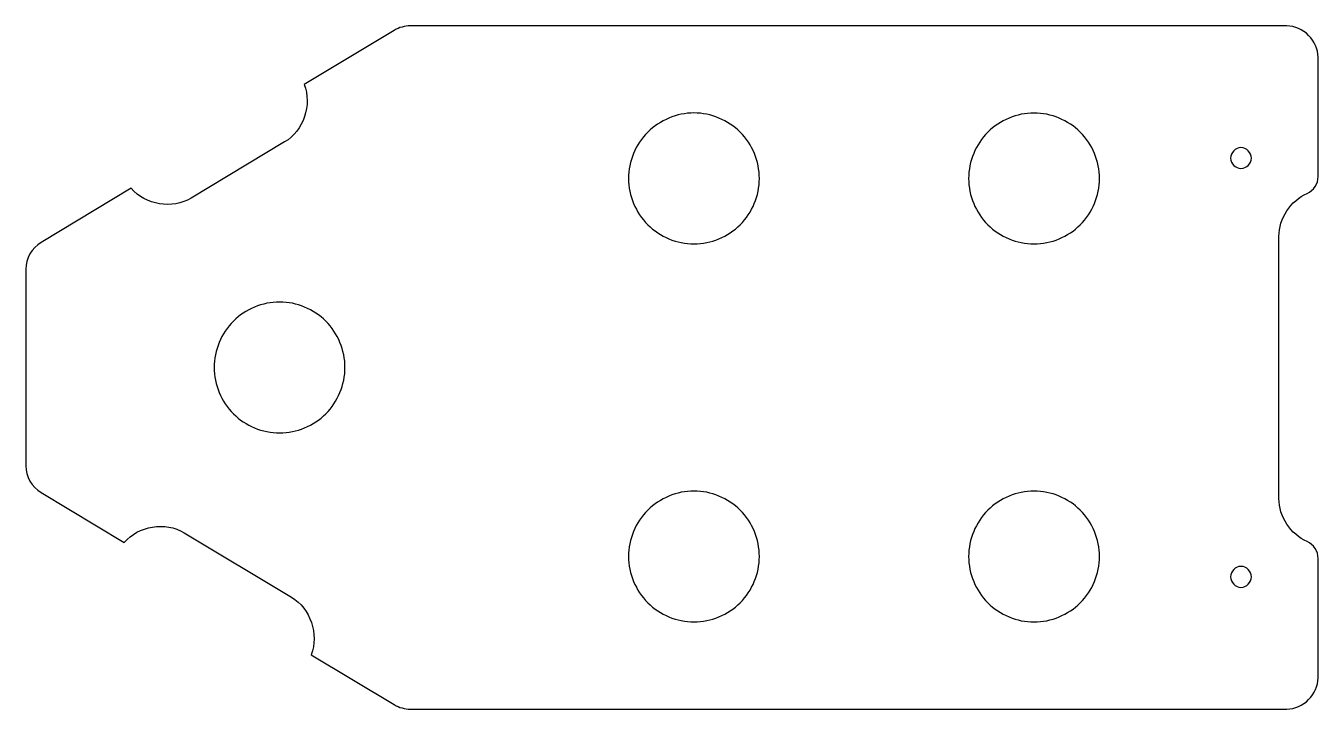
# Model space of a CAD drawing. Extents: x 0.1 to 59.9, y 0.1 to 31.7.
import ezdxf

# ---------------------------------------------------------------- set-up
doc = ezdxf.new("R2010")
doc.units = 0
doc.layers.get('0').update_dxf_attribs({"linetype": 'CONTINUOUS'})

msp = doc.modelspace()

# ---------------------------------------------------------------- linework, layer by layer
at = {"color": 7}
for points in [[(17.134657, 31.489175), (12.964056, 28.986812)], [(58.475496, 31.696389), (17.88277, 31.696389)], [(59.929564, 24.718424), (59.929564, 30.24232)], [(12.055075, 26.321774), (7.726257, 23.724483)], [(56.839668, 25.577187), (56.839668, 25.577187)], [(34.047156, 24.632042), (34.047156, 24.632042)], [(49.799559, 24.632042), (49.799559, 24.632042)], [(4.946997, 24.176577), (0.776395, 21.674217)], [(58.11198, 9.824798), (58.11198, 21.942018)], [(0.070439, 20.427365), (0.070439, 11.339429)], [(0.070439, 20.427365), (0.070439, 20.427365)], [(14.853461, 15.883401), (14.853461, 15.883401)], [(0.776395, 10.092599), (4.626056, 7.782808)], [(7.405316, 8.234871), (12.376016, 5.25246)], [(34.047156, 7.134741), (34.047156, 7.134741)], [(49.799559, 7.134741), (49.799559, 7.134741)], [(59.929564, 1.524502), (59.929564, 7.048381)], [(56.839668, 6.189607), (56.839668, 6.189607)], [(13.284997, 2.587436), (17.134657, 0.277645)], [(17.88277, 0.070437), (58.475496, 0.070437)]]:
    msp.add_lwpolyline(points, dxfattribs=at)
for points in [[(17.88277, 31.696389), (17.620834, 31.696389), (17.359266, 31.623939), (17.134657, 31.489175)], [(59.929564, 30.24232), (59.929564, 31.003668), (59.236844, 31.696389), (58.475496, 31.696389)], [(12.964056, 28.986812), (13.33583, 28.036677), (12.929959, 26.846704), (12.055075, 26.321774)], [(31.017851, 27.663614), (30.2244, 27.663614), (29.435848, 27.336812), (28.875005, 26.775551)], [(33.160693, 26.775551), (32.59985, 27.336812), (31.811299, 27.663614), (31.017851, 27.663614)], [(46.77025, 27.66135), (45.977181, 27.66135), (45.188993, 27.334873), (44.628206, 26.774086)], [(48.912295, 26.774086), (48.351508, 27.334873), (47.56332, 27.66135), (46.77025, 27.66135)], [(28.875005, 26.775551), (28.314162, 26.214287), (27.987949, 25.42549), (27.988542, 24.632042)], [(34.047156, 24.632042), (34.047749, 25.42549), (33.721537, 26.214287), (33.160693, 26.775551)], [(44.628206, 26.774086), (44.06742, 26.213302), (43.740942, 25.425112), (43.740942, 24.632042)], [(49.799559, 24.632042), (49.799559, 25.425112), (49.473081, 26.213302), (48.912295, 26.774086)], [(56.35498, 26.062812), (56.100884, 26.062812), (55.8698, 25.83128), (55.870292, 25.577187)], [(56.839668, 25.577187), (56.84016, 25.83128), (56.609076, 26.062812), (56.35498, 26.062812)], [(55.870292, 25.577187), (55.87078, 25.323718), (56.101508, 25.093433), (56.35498, 25.093433)], [(56.35498, 25.093433), (56.608452, 25.093433), (56.83918, 25.323718), (56.839668, 25.577187)], [(27.988542, 24.632042), (27.989135, 23.839347), (28.315878, 23.051772), (28.876605, 22.491462)], [(33.159093, 22.491462), (33.719821, 23.051772), (34.046564, 23.839347), (34.047156, 24.632042)], [(43.740942, 24.632042), (43.740942, 23.838972), (44.06742, 23.050782), (44.628206, 22.489998)], [(48.912295, 22.489998), (49.473081, 23.050782), (49.799559, 23.838972), (49.799559, 24.632042)], [(59.420639, 23.941032), (59.721044, 24.072138), (59.929564, 24.390654), (59.929564, 24.718424)], [(7.726257, 23.724483), (6.851372, 23.199552), (5.610399, 23.401417), (4.946997, 24.176577)], [(58.11198, 21.942018), (58.11198, 22.784852), (58.648168, 23.603898), (59.420639, 23.941032)], [(28.876605, 22.491462), (29.437336, 21.931152), (30.225156, 21.605), (31.017851, 21.605)], [(31.017851, 21.605), (31.810542, 21.605), (32.598363, 21.931152), (33.159093, 22.491462)], [(44.628206, 22.489998), (45.188993, 21.929211), (45.977181, 21.602733), (46.77025, 21.602733)], [(46.77025, 21.602733), (47.56332, 21.602733), (48.351508, 21.929211), (48.912295, 22.489998)], [(0.776395, 21.674217), (0.348152, 21.417271), (0.070439, 20.926777), (0.070439, 20.427365)], [(11.824153, 18.913632), (11.030928, 18.913632), (10.242591, 18.587022), (9.681782, 18.026044)], [(13.966524, 18.026044), (13.405715, 18.587022), (12.617378, 18.913632), (11.824153, 18.913632)], [(9.681782, 18.026044), (9.120973, 17.465062), (8.794603, 16.676626), (8.794845, 15.883401)], [(14.853461, 15.883401), (14.853703, 16.676626), (14.527334, 17.465062), (13.966524, 18.026044)], [(8.794845, 15.883401), (8.795087, 15.090484), (9.121673, 14.302545), (9.682436, 13.741955)], [(13.965871, 13.741955), (14.526633, 14.302545), (14.853219, 15.090484), (14.853461, 15.883401)], [(9.682436, 13.741955), (10.243198, 13.181352), (11.031236, 12.855018), (11.824153, 12.855018)], [(11.824153, 12.855018), (12.61707, 12.855018), (13.405108, 13.181352), (13.965871, 13.741955)], [(0.070439, 11.339429), (0.070447, 10.840036), (0.348159, 10.349534), (0.776395, 10.092599)], [(31.017851, 10.166316), (30.2244, 10.166316), (29.435848, 9.839502), (28.875005, 9.278247)], [(33.160693, 9.278247), (32.59985, 9.839502), (31.811299, 10.166316), (31.017851, 10.166316)], [(46.77025, 10.164058), (45.977181, 10.164058), (45.188993, 9.837583), (44.628206, 9.276779)], [(48.912295, 9.276779), (48.351508, 9.837583), (47.56332, 10.164058), (46.77025, 10.164058)], [(59.420639, 7.825762), (58.64816, 8.162905), (58.111971, 8.981942), (58.11198, 9.824798)], [(28.875005, 9.278247), (28.314162, 8.716992), (27.987949, 7.92818), (27.988542, 7.134741)], [(34.047156, 7.134741), (34.047749, 7.92818), (33.721537, 8.716992), (33.160693, 9.278247)], [(44.628206, 9.276779), (44.06742, 8.716004), (43.740942, 7.927814), (43.740942, 7.134741)], [(49.799559, 7.134741), (49.799559, 7.927814), (49.473081, 8.716004), (48.912295, 9.276779)], [(4.626056, 7.782808), (5.289467, 8.557959), (6.530438, 8.759805), (7.405316, 8.234871)], [(59.929564, 7.048381), (59.929559, 7.376154), (59.721042, 7.69467), (59.420639, 7.825762)], [(27.988542, 7.134741), (27.989135, 6.342035), (28.315878, 5.554466), (28.876605, 4.99417)], [(33.159093, 4.99417), (33.719821, 5.554466), (34.046564, 6.342035), (34.047156, 7.134741)], [(43.740942, 7.134741), (43.740942, 6.341668), (44.06742, 5.553478), (44.628206, 4.992702)], [(48.912295, 4.992702), (49.473081, 5.553478), (49.799559, 6.341668), (49.799559, 7.134741)], [(56.35498, 6.675227), (56.100884, 6.675227), (55.8698, 6.443692), (55.870292, 6.189607)], [(56.839668, 6.189607), (56.84016, 6.443692), (56.609076, 6.675227), (56.35498, 6.675227)], [(55.870292, 6.189607), (55.87078, 5.936143), (56.101508, 5.70585), (56.35498, 5.70585)], [(56.35498, 5.70585), (56.608452, 5.70585), (56.83918, 5.936143), (56.839668, 6.189607)], [(12.376016, 5.25246), (13.250894, 4.727526), (13.656764, 3.537565), (13.284997, 2.587436)], [(28.876605, 4.99417), (29.437336, 4.433846), (30.225156, 4.10771), (31.017851, 4.10771)], [(31.017851, 4.10771), (31.810542, 4.10771), (32.598363, 4.433846), (33.159093, 4.99417)], [(44.628206, 4.992702), (45.188993, 4.431899), (45.977181, 4.105424), (46.77025, 4.105424)], [(46.77025, 4.105424), (47.56332, 4.105424), (48.351508, 4.431899), (48.912295, 4.992702)], [(58.475496, 0.070437), (59.236844, 0.070437), (59.929564, 0.763151), (59.929564, 1.524502)], [(17.134657, 0.277645), (17.359266, 0.142883), (17.620835, 0.070437), (17.88277, 0.070437)]]:
    msp.add_open_spline(points, degree=3, dxfattribs=at)

doc.saveas('drawing.dxf')
